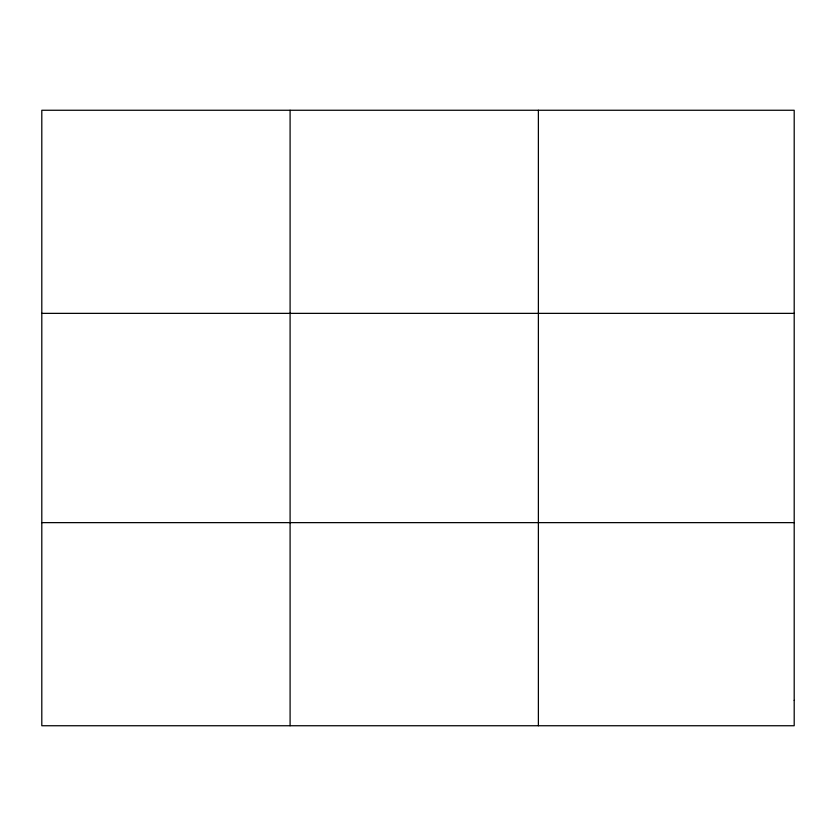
<?xml version="1.0" encoding="UTF-8"?>
<svg xmlns="http://www.w3.org/2000/svg" width="836" height="836" viewBox="0 0 836 836"><rect width="100%" height="100%" fill="white"/><g stroke="black" fill="none" stroke-linecap="round" stroke-linejoin="round"><path stroke-width="1.25" d="M290.092 725.742L290.092 110.258M538.384 725.742L538.384 110.258M41.8 313.364L794.2 313.364M41.8 522.636L794.2 522.636M794.2 700.349L794.2 725.742L41.8 725.742L41.8 110.258L794.2 110.258L794.2 700.349"/></g></svg>
